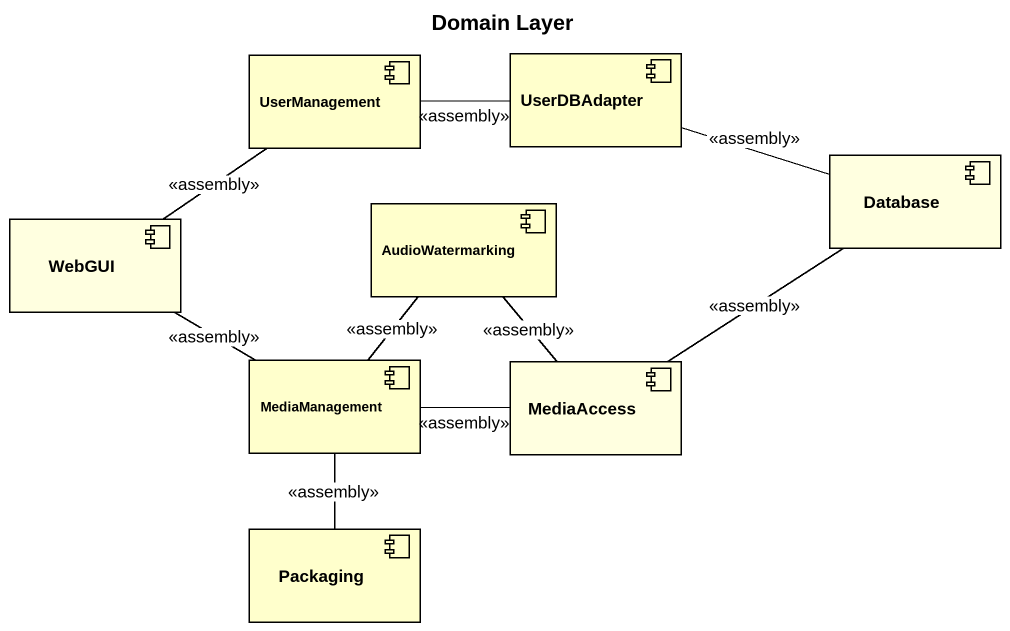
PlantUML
@startuml
title Domain Layer
component UserDBAdapter
component UserManagement
component "Database" as Database_ #FFFFE0
component WebGUI #FFFFE0
component AudioWatermarking
component MediaManagement
component MediaAccess #FFFFE0
component Packaging
UserDBAdapter -right- Database_ : <<assembly>>
UserManagement -right- UserDBAdapter : <<assembly>>
WebGUI -up- UserManagement : <<assembly>>
WebGUI -right- MediaManagement : <<assembly>>
AudioWatermarking -- MediaAccess : <<assembly>>
MediaManagement -up- AudioWatermarking : <<assembly>>
MediaManagement -right- MediaAccess : <<assembly>>
MediaManagement -- Packaging : <<assembly>>
MediaAccess -up- Database_ : <<assembly>>
@enduml
